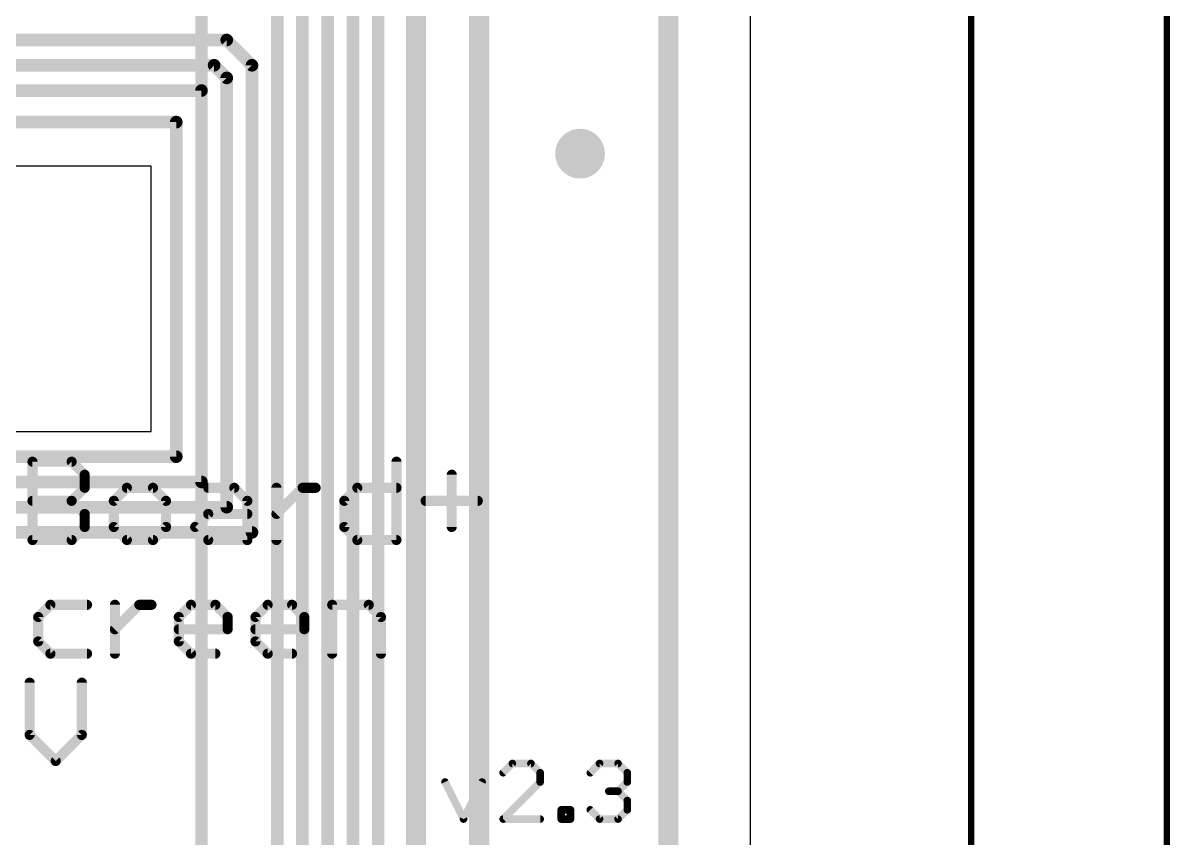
# Model space of a CAD drawing. Extents: x -42 to 37, y -47 to 54.
# Drawn here: x 12.41 to 35.5, y -29.26 to -12.86 of the extents above; entities that cross this region are included whole.
import ezdxf

# ---------------------------------------------------------------- set-up
doc = ezdxf.new("R2010")
doc.units = 0
for name, color, linetype in [('1', 12, 'CONTINUOUS'), ('16', 132, 'CONTINUOUS'), ('20', 53, 'CONTINUOUS'), ('21', 40, 'CONTINUOUS'), ('47', 253, 'CONTINUOUS')]:
    doc.layers.add(name, color=color, linetype=linetype)

# ---------------------------------------------------------------- blocks, each defined once
blk = doc.blocks.new('PIE')
at = {"const_width": 0.5}
blk.add_lwpolyline([(0, -0.25, 1), (0, 0.25, 1), (0, -0.25)], format="xyb", dxfattribs=at)

msp = doc.modelspace()

# ---------------------------------------------------------------- linework, layer by layer
at = {"layer": '1'}
for points, const_width in [([(25.4, -43.18), (25.4, 45.085)], 0.4064), ([(21.59, -1.971), (21.59, -31.43)], 0.4064), ([(20.32, -39.37), (20.32, -5.588)], 0.4064), ([(19.558, -37.592), (19.558, -6.35)], 0.254), ([(19.05, -37.084), (19.05, -6.604)], 0.254), ([(18.542, -36.83), (18.542, -6.858)], 0.254), ([(18.034, -36.322), (18.034, -7.112)], 0.254), ([(17.526, -33.02), (17.526, -7.493)], 0.254), ([(11.684, -13.208), (16.51, -13.208)], 0.254), ([(16.51, -13.208), (17.018, -13.716)], 0.254), ([(16.256, -13.716), (11.176, -13.716)], 0.254), ([(16.51, -13.97), (16.256, -13.716)], 0.254), ([(17.018, -13.716), (17.018, -23.114)], 0.254), ([(16.51, -22.606), (16.51, -13.97)], 0.254), ([(9.75, -14.224), (16.002, -14.224)], 0.254), ([(16.002, -14.224), (16.002, -22.098)], 0.254), ([(15.494, -14.859), (9.25, -14.859)], 0.254), ([(15.494, -21.59), (15.494, -14.859)], 0.254), ([(-8.89, -21.59), (15.494, -21.59)], 0.254), ([(16.002, -22.098), (-6.35, -22.098)], 0.254), ([(-3.81, -22.606), (16.51, -22.606)], 0.254), ([(17.018, -23.114), (-1.27, -23.114)], 0.254)]:
    msp.add_lwpolyline(points, dxfattribs=dict(at, const_width=const_width))
at = {"layer": '1', "const_width": 0.127}
for points in [[(16.5549, -13.1631, 1), (16.4651, -13.2529)], [(16.51, -13.2715, 1), (16.51, -13.1445)], [(16.3009, -13.6711, 1), (16.2111, -13.7609)], [(16.256, -13.7795, 1), (16.256, -13.6525)], [(17.0815, -13.716, 1), (16.9545, -13.716)], [(16.9731, -13.7609, 1), (17.0629, -13.6711)], [(16.5735, -13.97, 1), (16.4465, -13.97)], [(16.4651, -14.0149, 1), (16.5549, -13.9251)], [(16.0655, -14.224, 1), (15.9385, -14.224)], [(16.002, -14.2875, 1), (16.002, -14.1605)], [(15.5575, -14.859, 1), (15.4305, -14.859)], [(15.494, -14.9225, 1), (15.494, -14.7955)], [(15.494, -21.6535, 1), (15.494, -21.5265)], [(15.4305, -21.59, 1), (15.5575, -21.59)], [(15.9385, -22.098, 1), (16.0655, -22.098)], [(16.002, -22.1615, 1), (16.002, -22.0345)], [(16.4465, -22.606, 1), (16.5735, -22.606)], [(16.51, -22.6695, 1), (16.51, -22.5425)], [(16.9545, -23.114, 1), (17.0815, -23.114)], [(17.018, -23.1775, 1), (17.018, -23.0505)]]:
    msp.add_lwpolyline(points, format="xyb", dxfattribs=at)
at = {"layer": '16'}
for points, const_width in [([(25.4, -41.402), (25.4, 44.831)], 0.4064), ([(16.002, -38.608), (16.002, -12.192)], 0.254)]:
    msp.add_lwpolyline(points, dxfattribs=dict(at, const_width=const_width))
at = {"layer": '20'}
for p, q in [((27.051, -38.1), (27.051, 40.005)), ((14.986, -15.748), (-14.986, -15.748)), ((14.986, -21.082), (14.986, -15.748)), ((-14.986, -21.082), (14.986, -21.082))]:
    msp.add_line(p, q, dxfattribs=at)
at = {"layer": '21'}
for points, const_width in [([(12.6002, -23.2664), (12.6002, -21.6903)], 0.2032), ([(12.6002, -21.6903), (13.3882, -21.6903)], 0.2032), ([(13.3882, -21.6903), (13.6509, -21.9529)], 0.2032), ([(19.9267, -21.6903), (19.9267, -23.2664)], 0.2032), ([(13.6509, -21.9529), (13.6509, -22.2156)], 0.2032), ([(21.0385, -21.9529), (21.0385, -23.0037)], 0.2032), ([(13.6509, -22.2156), (13.3882, -22.4783)], 0.2032), ([(14.5, -22.2156), (14.2373, -22.4783)], 0.2032), ([(15.0254, -22.2156), (14.5, -22.2156)], 0.2032), ([(15.2881, -22.4783), (15.0254, -22.2156)], 0.2032), ([(16.1372, -22.2156), (16.6625, -22.2156)], 0.2032), ([(16.6625, -22.2156), (16.9252, -22.4783)], 0.2032), ([(17.5116, -23.2664), (17.5116, -22.2156)], 0.2032), ([(17.5116, -22.741), (18.037, -22.2156)], 0.2032), ([(18.037, -22.2156), (18.2997, -22.2156)], 0.2032), ([(18.8759, -22.4783), (19.1386, -22.2156)], 0.2032), ([(19.1386, -22.2156), (19.9267, -22.2156)], 0.2032), ([(12.6002, -22.4783), (13.3882, -22.4783)], 0.2032), ([(13.3882, -22.4783), (13.6509, -22.741)], 0.2032), ([(14.2373, -22.4783), (14.2373, -23.0037)], 0.2032), ([(15.2881, -23.0037), (15.2881, -22.4783)], 0.2032), ([(16.9252, -22.4783), (16.9252, -23.2664)], 0.2032), ([(18.8759, -23.0037), (18.8759, -22.4783)], 0.2032), ([(20.5131, -22.4783), (21.5638, -22.4783)], 0.2032), ([(13.6509, -22.741), (13.6509, -23.0037)], 0.2032), ([(15.8745, -23.0037), (16.1372, -22.741)], 0.2032), ([(16.1372, -22.741), (16.9252, -22.741)], 0.2032), ([(13.6509, -23.0037), (13.3882, -23.2664)], 0.2032), ([(14.2373, -23.0037), (14.5, -23.2664)], 0.2032), ([(15.0254, -23.2664), (15.2881, -23.0037)], 0.2032), ([(16.1372, -23.2664), (15.8745, -23.0037)], 0.2032), ([(19.1386, -23.2664), (18.8759, -23.0037)], 0.2032), ([(13.3882, -23.2664), (12.6002, -23.2664)], 0.2032), ([(14.5, -23.2664), (15.0254, -23.2664)], 0.2032), ([(16.9252, -23.2664), (16.1372, -23.2664)], 0.2032), ([(19.9267, -23.2664), (19.1386, -23.2664)], 0.2032), ([(12.9609, -24.5694), (12.7151, -24.8152)], 0.2032), ([(13.6981, -24.5694), (12.9609, -24.5694)], 0.2032), ([(14.2587, -25.5524), (14.2587, -24.5694)], 0.2032), ([(14.2587, -25.0609), (14.7502, -24.5694)], 0.2032), ([(14.7502, -24.5694), (14.996, -24.5694)], 0.2032), ([(15.5451, -24.8152), (15.7908, -24.5694)], 0.2032), ([(15.7908, -24.5694), (16.2823, -24.5694)], 0.2032), ([(16.2823, -24.5694), (16.528, -24.8152)], 0.2032), ([(17.0887, -24.8152), (17.3344, -24.5694)], 0.2032), ([(17.3344, -24.5694), (17.8259, -24.5694)], 0.2032), ([(17.8259, -24.5694), (18.0716, -24.8152)], 0.2032), ([(18.6323, -25.5524), (18.6323, -24.5694)], 0.2032), ([(18.6323, -24.5694), (19.3695, -24.5694)], 0.2032), ([(19.3695, -24.5694), (19.6153, -24.8152)], 0.2032), ([(12.7151, -24.8152), (12.7151, -25.3067)], 0.2032), ([(15.5451, -25.3067), (15.5451, -24.8152)], 0.2032), ([(16.528, -24.8152), (16.528, -25.0609)], 0.2032), ([(17.0887, -25.3067), (17.0887, -24.8152)], 0.2032), ([(18.0716, -24.8152), (18.0716, -25.0609)], 0.2032), ([(19.6153, -24.8152), (19.6153, -25.5524)], 0.2032), ([(16.528, -25.0609), (15.5451, -25.0609)], 0.2032), ([(18.0716, -25.0609), (17.0887, -25.0609)], 0.2032), ([(12.7151, -25.3067), (12.9609, -25.5524)], 0.2032), ([(15.7908, -25.5524), (15.5451, -25.3067)], 0.2032), ([(17.3344, -25.5524), (17.0887, -25.3067)], 0.2032), ([(12.9609, -25.5524), (13.6981, -25.5524)], 0.2032), ([(16.2823, -25.5524), (15.7908, -25.5524)], 0.2032), ([(17.8259, -25.5524), (17.3344, -25.5524)], 0.2032), ([(12.5424, -26.1353), (12.5424, -27.186)], 0.2032), ([(13.5931, -27.186), (13.5931, -26.1353)], 0.2032), ([(12.5424, -27.186), (13.0678, -27.7114)], 0.2032), ([(13.0678, -27.7114), (13.5931, -27.186)], 0.2032), ([(22.26, -27.7612), (22.0736, -27.9477)], 0.1524), ([(22.6329, -27.7612), (22.26, -27.7612)], 0.1524), ([(22.8193, -27.9477), (22.6329, -27.7612)], 0.1524), ([(23.8277, -27.9477), (24.0141, -27.7612)], 0.1524), ([(24.0141, -27.7612), (24.387, -27.7612)], 0.1524), ([(24.387, -27.7612), (24.5734, -27.9477)], 0.1524), ([(22.8193, -28.1341), (22.8193, -27.9477)], 0.1524), ([(24.5734, -27.9477), (24.5734, -28.1341)], 0.1524), ([(20.9042, -28.1341), (21.2771, -28.8798)], 0.1524), ([(21.2771, -28.8798), (21.6499, -28.1341)], 0.1524), ([(22.0736, -28.8798), (22.8193, -28.1341)], 0.1524), ([(24.5734, -28.1341), (24.387, -28.3205)], 0.1524), ([(24.387, -28.3205), (24.2005, -28.3205)], 0.1524), ([(24.387, -28.3205), (24.5734, -28.5069)], 0.1524), ([(23.243, -28.8798), (23.243, -28.6934)], 0.1524), ([(23.243, -28.6934), (23.4294, -28.6934)], 0.1524), ([(23.4294, -28.6934), (23.4294, -28.8798)], 0.1524), ([(24.0141, -28.8798), (23.8277, -28.6934)], 0.1524), ([(24.5734, -28.6934), (24.387, -28.8798)], 0.1524), ([(24.5734, -28.5069), (24.5734, -28.6934)], 0.1524), ([(22.8193, -28.8798), (22.0736, -28.8798)], 0.1524), ([(23.4294, -28.8798), (23.243, -28.8798)], 0.1524), ([(24.387, -28.8798), (24.0141, -28.8798)], 0.1524)]:
    msp.add_lwpolyline(points, dxfattribs=dict(at, const_width=const_width))
for points, const_width in [([(12.651, -21.6903, 1), (12.5494, -21.6903)], 0.1016), ([(12.6002, -21.6395, 1), (12.6002, -21.7411)], 0.1016), ([(13.4242, -21.6543, 1), (13.3523, -21.7262)], 0.1016), ([(13.3882, -21.7411, 1), (13.3882, -21.6395)], 0.1016), ([(19.9775, -21.6903, 1), (19.8759, -21.6903)], 0.1016), ([(13.7017, -21.9529, 1), (13.6001, -21.9529)], 0.1016), ([(13.615, -21.9889, 1), (13.6868, -21.917)], 0.1016), ([(21.0893, -21.9529, 1), (20.9877, -21.9529)], 0.1016), ([(13.6001, -22.2156, 1), (13.7017, -22.2156)], 0.1016), ([(13.6868, -22.2516, 1), (13.615, -22.1797)], 0.1016), ([(14.5, -22.1648, 1), (14.5, -22.2664)], 0.1016), ([(14.5359, -22.2516, 1), (14.4641, -22.1797)], 0.1016), ([(15.0613, -22.1797, 1), (14.9895, -22.2516)], 0.1016), ([(15.0254, -22.2664, 1), (15.0254, -22.1648)], 0.1016), ([(16.1372, -22.1648, 1), (16.1372, -22.2664)], 0.1016), ([(16.6985, -22.1797, 1), (16.6266, -22.2516)], 0.1016), ([(16.6625, -22.2664, 1), (16.6625, -22.1648)], 0.1016), ([(17.5624, -22.2156, 1), (17.4608, -22.2156)], 0.1016), ([(18.037, -22.1648, 1), (18.037, -22.2664)], 0.1016), ([(18.0729, -22.2516, 1), (18.0011, -22.1797)], 0.1016), ([(18.2997, -22.2664, 1), (18.2997, -22.1648)], 0.1016), ([(19.1386, -22.1648, 1), (19.1386, -22.2664)], 0.1016), ([(19.1745, -22.2516, 1), (19.1027, -22.1797)], 0.1016), ([(19.9267, -22.2664, 1), (19.9267, -22.1648)], 0.1016), ([(12.6002, -22.4275, 1), (12.6002, -22.5291)], 0.1016), ([(13.4242, -22.4424, 1), (13.3523, -22.5142)], 0.1016), ([(13.3523, -22.4424, 1), (13.4242, -22.5142)], 0.1016), ([(13.3882, -22.5291, 1), (13.3882, -22.4275)], 0.1016), ([(14.2881, -22.4783, 1), (14.1865, -22.4783)], 0.1016), ([(14.2014, -22.4424, 1), (14.2732, -22.5142)], 0.1016), ([(15.3389, -22.4783, 1), (15.2373, -22.4783)], 0.1016), ([(15.2522, -22.5142, 1), (15.324, -22.4424)], 0.1016), ([(16.976, -22.4783, 1), (16.8744, -22.4783)], 0.1016), ([(16.8893, -22.5142, 1), (16.9612, -22.4424)], 0.1016), ([(18.9267, -22.4783, 1), (18.8251, -22.4783)], 0.1016), ([(18.84, -22.4424, 1), (18.9118, -22.5142)], 0.1016), ([(20.5131, -22.4275, 1), (20.5131, -22.5291)], 0.1016), ([(21.5638, -22.5291, 1), (21.5638, -22.4275)], 0.1016), ([(13.7017, -22.741, 1), (13.6001, -22.741)], 0.1016), ([(13.615, -22.7769, 1), (13.6868, -22.7051)], 0.1016), ([(16.1372, -22.6902, 1), (16.1372, -22.7918)], 0.1016), ([(16.1731, -22.7769, 1), (16.1012, -22.7051)], 0.1016), ([(16.9252, -22.7918, 1), (16.9252, -22.6902)], 0.1016), ([(17.4757, -22.7051, 1), (17.5476, -22.7769)], 0.1016), ([(13.6001, -23.0037, 1), (13.7017, -23.0037)], 0.1016), ([(13.6868, -23.0396, 1), (13.615, -22.9678)], 0.1016), ([(14.2732, -22.9678, 1), (14.2014, -23.0396)], 0.1016), ([(14.1865, -23.0037, 1), (14.2881, -23.0037)], 0.1016), ([(15.2373, -23.0037, 1), (15.3389, -23.0037)], 0.1016), ([(15.324, -23.0396, 1), (15.2522, -22.9678)], 0.1016), ([(15.9104, -22.9678, 1), (15.8386, -23.0396)], 0.1016), ([(15.8386, -22.9678, 1), (15.9104, -23.0396)], 0.1016), ([(18.9118, -22.9678, 1), (18.84, -23.0396)], 0.1016), ([(18.8251, -23.0037, 1), (18.9267, -23.0037)], 0.1016), ([(20.9877, -23.0037, 1), (21.0893, -23.0037)], 0.1016), ([(12.6002, -23.2156, 1), (12.6002, -23.3172)], 0.1016), ([(12.5494, -23.2664, 1), (12.651, -23.2664)], 0.1016), ([(13.3523, -23.2305, 1), (13.4242, -23.3023)], 0.1016), ([(13.3882, -23.3172, 1), (13.3882, -23.2156)], 0.1016), ([(14.5, -23.2156, 1), (14.5, -23.3172)], 0.1016), ([(14.4641, -23.3023, 1), (14.5359, -23.2305)], 0.1016), ([(14.9895, -23.2305, 1), (15.0613, -23.3023)], 0.1016), ([(15.0254, -23.3172, 1), (15.0254, -23.2156)], 0.1016), ([(16.1372, -23.2156, 1), (16.1372, -23.3172)], 0.1016), ([(16.1012, -23.3023, 1), (16.1731, -23.2305)], 0.1016), ([(16.8744, -23.2664, 1), (16.976, -23.2664)], 0.1016), ([(16.9252, -23.3172, 1), (16.9252, -23.2156)], 0.1016), ([(17.4608, -23.2664, 1), (17.5624, -23.2664)], 0.1016), ([(19.1386, -23.2156, 1), (19.1386, -23.3172)], 0.1016), ([(19.1027, -23.3023, 1), (19.1745, -23.2305)], 0.1016), ([(19.8759, -23.2664, 1), (19.9775, -23.2664)], 0.1016), ([(19.9267, -23.3172, 1), (19.9267, -23.2156)], 0.1016), ([(12.9609, -24.5186, 1), (12.9609, -24.6202)], 0.1016), ([(12.9968, -24.6053, 1), (12.9249, -24.5335)], 0.1016), ([(13.6981, -24.6202, 1), (13.6981, -24.5186)], 0.1016), ([(14.3095, -24.5694, 1), (14.2079, -24.5694)], 0.1016), ([(14.7502, -24.5186, 1), (14.7502, -24.6202)], 0.1016), ([(14.7861, -24.6053, 1), (14.7143, -24.5335)], 0.1016), ([(14.996, -24.6202, 1), (14.996, -24.5186)], 0.1016), ([(15.7908, -24.5186, 1), (15.7908, -24.6202)], 0.1016), ([(15.8267, -24.6053, 1), (15.7549, -24.5335)], 0.1016), ([(16.3182, -24.5335, 1), (16.2464, -24.6053)], 0.1016), ([(16.2823, -24.6202, 1), (16.2823, -24.5186)], 0.1016), ([(17.3344, -24.5186, 1), (17.3344, -24.6202)], 0.1016), ([(17.3703, -24.6053, 1), (17.2985, -24.5335)], 0.1016), ([(17.8618, -24.5335, 1), (17.79, -24.6053)], 0.1016), ([(17.8259, -24.6202, 1), (17.8259, -24.5186)], 0.1016), ([(18.6831, -24.5694, 1), (18.5815, -24.5694)], 0.1016), ([(18.6323, -24.5186, 1), (18.6323, -24.6202)], 0.1016), ([(19.4054, -24.5335, 1), (19.3336, -24.6053)], 0.1016), ([(19.3695, -24.6202, 1), (19.3695, -24.5186)], 0.1016), ([(12.7659, -24.8152, 1), (12.6643, -24.8152)], 0.1016), ([(12.6792, -24.7793, 1), (12.751, -24.8511)], 0.1016), ([(15.5091, -24.7793, 1), (15.581, -24.8511)], 0.1016), ([(15.5959, -24.8152, 1), (15.4943, -24.8152)], 0.1016), ([(16.5788, -24.8152, 1), (16.4772, -24.8152)], 0.1016), ([(16.4921, -24.8511, 1), (16.564, -24.7793)], 0.1016), ([(17.1395, -24.8152, 1), (17.0379, -24.8152)], 0.1016), ([(17.0528, -24.7793, 1), (17.1246, -24.8511)], 0.1016), ([(18.1224, -24.8152, 1), (18.0208, -24.8152)], 0.1016), ([(18.0357, -24.8511, 1), (18.1076, -24.7793)], 0.1016), ([(19.6661, -24.8152, 1), (19.5645, -24.8152)], 0.1016), ([(19.5793, -24.8511, 1), (19.6512, -24.7793)], 0.1016), ([(14.2228, -25.025, 1), (14.2947, -25.0968)], 0.1016), ([(15.5451, -25.0101, 1), (15.5451, -25.1117)], 0.1016), ([(16.4772, -25.0609, 1), (16.5788, -25.0609)], 0.1016), ([(16.528, -25.1117, 1), (16.528, -25.0101)], 0.1016), ([(17.0887, -25.0101, 1), (17.0887, -25.1117)], 0.1016), ([(18.0208, -25.0609, 1), (18.1224, -25.0609)], 0.1016), ([(18.0716, -25.1117, 1), (18.0716, -25.0101)], 0.1016), ([(12.751, -25.2707, 1), (12.6792, -25.3426)], 0.1016), ([(12.6643, -25.3067, 1), (12.7659, -25.3067)], 0.1016), ([(15.581, -25.2707, 1), (15.5091, -25.3426)], 0.1016), ([(15.4943, -25.3067, 1), (15.5959, -25.3067)], 0.1016), ([(17.1246, -25.2707, 1), (17.0528, -25.3426)], 0.1016), ([(17.0379, -25.3067, 1), (17.1395, -25.3067)], 0.1016), ([(12.9609, -25.5016, 1), (12.9609, -25.6032)], 0.1016), ([(12.9249, -25.5883, 1), (12.9968, -25.5165)], 0.1016), ([(13.6981, -25.6032, 1), (13.6981, -25.5016)], 0.1016), ([(14.2079, -25.5524, 1), (14.3095, -25.5524)], 0.1016), ([(15.7908, -25.5016, 1), (15.7908, -25.6032)], 0.1016), ([(15.7549, -25.5883, 1), (15.8267, -25.5165)], 0.1016), ([(16.2823, -25.6032, 1), (16.2823, -25.5016)], 0.1016), ([(17.3344, -25.5016, 1), (17.3344, -25.6032)], 0.1016), ([(17.2985, -25.5883, 1), (17.3703, -25.5165)], 0.1016), ([(17.8259, -25.6032, 1), (17.8259, -25.5016)], 0.1016), ([(18.5815, -25.5524, 1), (18.6831, -25.5524)], 0.1016), ([(19.5645, -25.5524, 1), (19.6661, -25.5524)], 0.1016), ([(12.5932, -26.1353, 1), (12.4916, -26.1353)], 0.1016), ([(13.6439, -26.1353, 1), (13.5423, -26.1353)], 0.1016), ([(12.5783, -27.1501, 1), (12.5065, -27.2219)], 0.1016), ([(12.4916, -27.186, 1), (12.5932, -27.186)], 0.1016), ([(13.5423, -27.186, 1), (13.6439, -27.186)], 0.1016), ([(13.6291, -27.2219, 1), (13.5572, -27.1501)], 0.1016), ([(13.0318, -27.6755, 1), (13.1037, -27.7473)], 0.1016), ([(13.0318, -27.7473, 1), (13.1037, -27.6755)], 0.1016), ([(22.26, -27.7231, 1), (22.26, -27.7993)], 0.0762), ([(22.287, -27.7882, 1), (22.2331, -27.7343)], 0.0762), ([(22.6598, -27.7343, 1), (22.6059, -27.7882)], 0.0762), ([(22.6329, -27.7993, 1), (22.6329, -27.7231)], 0.0762), ([(24.0141, -27.7231, 1), (24.0141, -27.7993)], 0.0762), ([(24.0411, -27.7882, 1), (23.9872, -27.7343)], 0.0762), ([(24.4139, -27.7343, 1), (24.36, -27.7882)], 0.0762), ([(24.387, -27.7993, 1), (24.387, -27.7231)], 0.0762), ([(22.0467, -27.9207, 1), (22.1005, -27.9746)], 0.0762), ([(22.8574, -27.9477, 1), (22.7812, -27.9477)], 0.0762), ([(22.7924, -27.9746, 1), (22.8462, -27.9207)], 0.0762), ([(23.8007, -27.9207, 1), (23.8546, -27.9746)], 0.0762), ([(24.6115, -27.9477, 1), (24.5353, -27.9477)], 0.0762), ([(24.5465, -27.9746, 1), (24.6003, -27.9207)], 0.0762), ([(20.9383, -28.1171, 1), (20.8701, -28.1511)], 0.0762), ([(21.684, -28.1511, 1), (21.6158, -28.1171)], 0.0762), ([(22.7812, -28.1341, 1), (22.8574, -28.1341)], 0.0762), ([(22.8462, -28.161, 1), (22.7924, -28.1072)], 0.0762), ([(24.5353, -28.1341, 1), (24.6115, -28.1341)], 0.0762), ([(24.6003, -28.161, 1), (24.5465, -28.1072)], 0.0762), ([(24.2005, -28.2824, 1), (24.2005, -28.3586)], 0.0762), ([(24.4139, -28.2936, 1), (24.36, -28.3475)], 0.0762), ([(24.36, -28.2936, 1), (24.4139, -28.3475)], 0.0762), ([(24.387, -28.3586, 1), (24.387, -28.2824)], 0.0762), ([(23.2811, -28.6934, 1), (23.2049, -28.6934)], 0.0762), ([(23.243, -28.6553, 1), (23.243, -28.7315)], 0.0762), ([(23.4675, -28.6934, 1), (23.3913, -28.6934)], 0.0762), ([(23.4294, -28.7315, 1), (23.4294, -28.6553)], 0.0762), ([(23.8546, -28.6664, 1), (23.8007, -28.7203)], 0.0762), ([(24.6115, -28.5069, 1), (24.5353, -28.5069)], 0.0762), ([(24.5465, -28.5339, 1), (24.6003, -28.48)], 0.0762), ([(24.6003, -28.7203, 1), (24.5465, -28.6664)], 0.0762), ([(21.243, -28.8628, 1), (21.3111, -28.8968)], 0.0762), ([(21.243, -28.8968, 1), (21.3111, -28.8628)], 0.0762), ([(22.0736, -28.8417, 1), (22.0736, -28.9179)], 0.0762), ([(22.0467, -28.8529, 1), (22.1005, -28.9067)], 0.0762), ([(22.8193, -28.9179, 1), (22.8193, -28.8417)], 0.0762), ([(23.243, -28.8417, 1), (23.243, -28.9179)], 0.0762), ([(23.2049, -28.8798, 1), (23.2811, -28.8798)], 0.0762), ([(23.3913, -28.8798, 1), (23.4675, -28.8798)], 0.0762), ([(23.4294, -28.9179, 1), (23.4294, -28.8417)], 0.0762), ([(24.0141, -28.8417, 1), (24.0141, -28.9179)], 0.0762), ([(23.9872, -28.9067, 1), (24.0411, -28.8529)], 0.0762), ([(24.36, -28.8529, 1), (24.4139, -28.9067)], 0.0762), ([(24.387, -28.9179, 1), (24.387, -28.8417)], 0.0762), ([(24.5353, -28.6934, 1), (24.6115, -28.6934)], 0.0762)]:
    msp.add_lwpolyline(points, format="xyb", dxfattribs=dict(at, const_width=const_width))
at = {"layer": '47', "const_width": 0.13}
for points in [[(35.433, -43.115), (35.433, 45.02)], [(31.496, -38.035), (31.496, 39.94)]]:
    msp.add_lwpolyline(points, dxfattribs=at)

# ---------------------------------------------------------------- block references
at = {"layer": '1'}
msp.add_blockref('PIE', (23.622, -15.494), dxfattribs=at)

doc.saveas('drawing.dxf')
